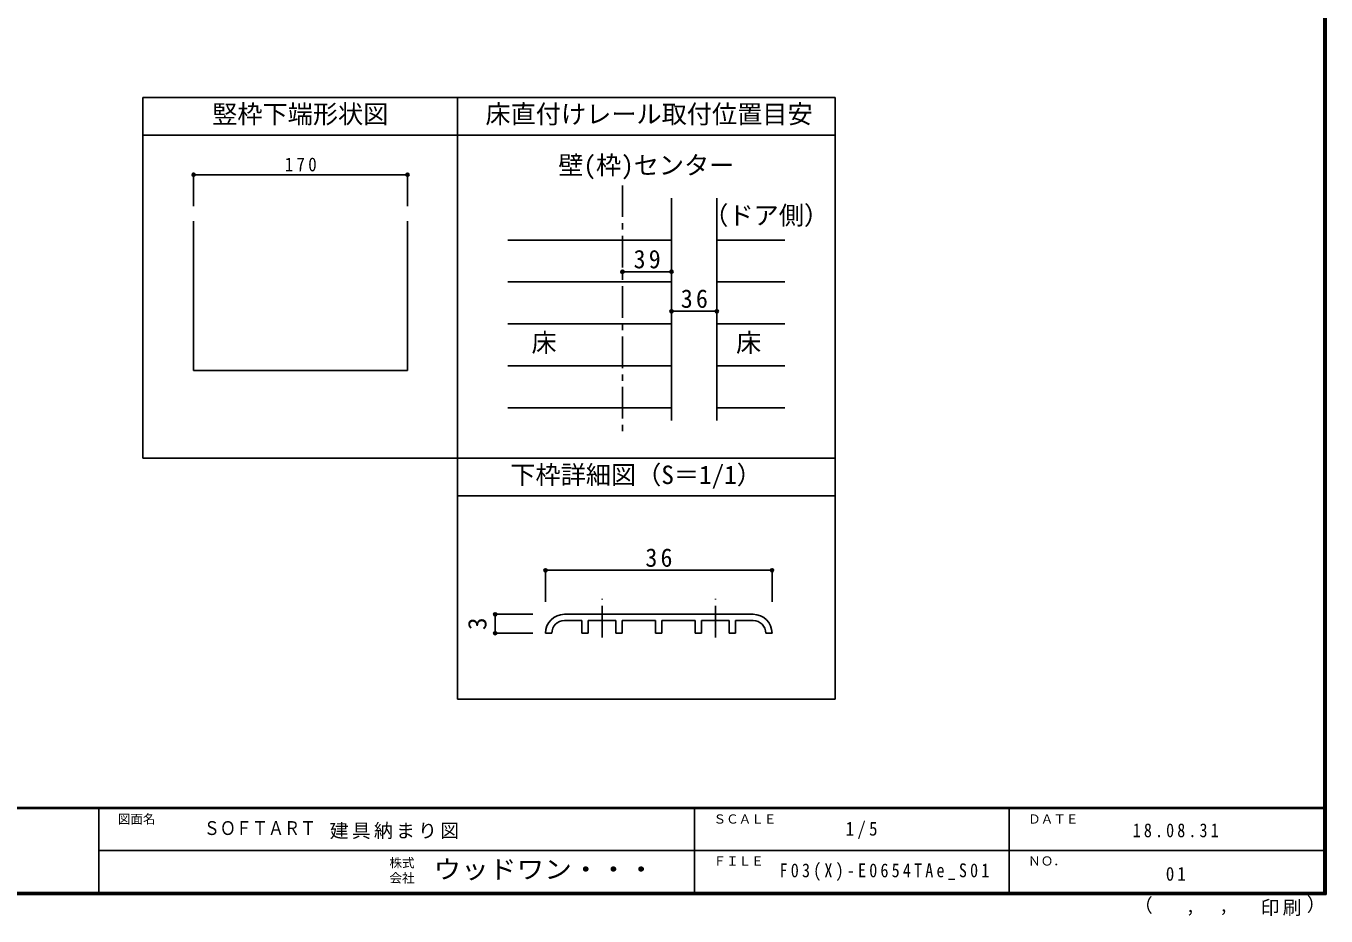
# Model space of a CAD drawing. Units: millimetres, scale not verified, with parts at other scales. Extents: x -973 to 977, y -718 to 696.
# Drawn here: x -56 to 977, y -718 to -11 of the extents above; entities that cross this region are included whole.
import ezdxf
from ezdxf.enums import TextEntityAlignment as Align

# ---------------------------------------------------------------- set-up
doc = ezdxf.new("R2010")
doc.units = ezdxf.units.MM
doc.header["$LTSCALE"] = 5
doc.header["$PDMODE"] = 32
doc.header["$PDSIZE"] = 2.5
doc.linetypes.add('CHAIN1', pattern=[8, 5, -1, 1, -1])
for name, color, linetype in [('0-1_通り芯', 4, 'CHAIN1'), ('0-3_仕上げ', 2, 'Continuous'), ('0-4_枠', 3, 'Continuous'), ('0-A_文字', 3, 'Continuous'), ('0-B_寸法', 7, 'Continuous'), ('7-1_通り芯', 4, 'CHAIN1'), ('7-7_金物', 7, 'Continuous'), ('7-B_寸法', 4, 'Continuous'), ('F-0_補助線', 7, 'Continuous'), ('F-1_枠', 6, 'Continuous'), ('F-A_文字', 7, 'Continuous')]:
    doc.layers.add(name, color=color, linetype=linetype)
doc.styles.add('HGP明朝B', font='')
doc.styles.add('ＭＳ ゴシック', font='')
doc.styles.get('HGP明朝B').set_extended_font_data('HGP明朝B')
doc.styles.get('ＭＳ ゴシック').set_extended_font_data('MS Gothic')

msp = doc.modelspace()

# ---------------------------------------------------------------- linework, layer by layer
at = {"layer": '0-1_通り芯'}
msp.add_line((417.629, -137.667), (417.629, -334.173), dxfattribs=at)
at = {"layer": '0-3_仕上げ', "color": 4}
for p, q in [((456.629, -180.968), (326.653, -180.968)), ((492.629, -180.968), (546.653, -180.968)), ((326.653, -214.269), (456.629, -214.269)), ((492.629, -214.269), (546.653, -214.269)), ((456.629, -247.571), (326.653, -247.571)), ((492.629, -247.571), (546.653, -247.571)), ((456.629, -280.872), (326.653, -280.872)), ((492.629, -280.872), (546.653, -280.872)), ((456.629, -314.173), (326.653, -314.173)), ((492.629, -314.173), (546.653, -314.173))]:
    msp.add_line(p, q, dxfattribs=at)
at = {"layer": '0-4_枠'}
for p, q in [((36.653, -67.667), (36.653, -354.173)), ((286.653, -67.667), (36.653, -67.667)), ((286.653, -67.667), (286.653, -354.173)), ((286.653, -97.667), (36.653, -97.667)), ((456.629, -147.667), (456.629, -324.173)), ((492.629, -147.667), (492.629, -324.173)), ((76.869, -165.993), (76.869, -284.646)), ((246.869, -165.993), (246.869, -284.646)), ((76.869, -284.646), (246.869, -284.646)), ((286.653, -354.173), (36.653, -354.173))]:
    msp.add_line(p, q, dxfattribs=at)
at = {"layer": '0-4_枠', "color": 4}
for p, q in [((76.869, -129.06), (246.869, -129.06)), ((76.869, -129.06), (76.869, -154.06)), ((246.869, -129.06), (246.869, -154.06))]:
    msp.add_line(p, q, dxfattribs=at)
at = {"layer": '0-4_枠', "color": 7}
for p in [(76.869, -129.06), (246.869, -129.06)]:
    msp.add_point(p, dxfattribs=at)
at = {"layer": '0-A_文字'}
for p, q in [((286.653, -67.667), (286.653, -545.667)), ((586.653, -67.667), (286.653, -67.667)), ((586.653, -545.667), (586.653, -67.667)), ((586.653, -97.667), (286.653, -97.667)), ((586.653, -354.173), (286.653, -354.173)), ((586.653, -384.173), (286.653, -384.173)), ((586.653, -545.667), (286.653, -545.667))]:
    msp.add_line(p, q, dxfattribs=at)
at = {"layer": '0-B_寸法', "color": 4}
for p, q in [((417.629, -206.175), (456.629, -206.175)), ((456.629, -237.559), (492.629, -237.559))]:
    msp.add_line(p, q, dxfattribs=at)
at = {"layer": '0-B_寸法'}
for p in [(417.629, -206.175), (456.629, -206.175), (456.629, -237.559), (492.629, -237.559)]:
    msp.add_point(p, dxfattribs=at)
at = {"layer": '7-1_通り芯'}
for p, q in [((401.474, -496.531), (401.474, -466)), ((491.474, -496.531), (491.474, -466))]:
    msp.add_line(p, q, dxfattribs=at)
at = {"layer": '7-7_金物'}
for p, q in [((521.474, -478.232), (371.474, -478.232)), ((385.474, -483.232), (371.474, -483.232)), ((385.474, -493.232), (385.474, -483.232)), ((412.474, -483.232), (390.474, -483.232)), ((390.474, -493.232), (390.474, -483.232)), ((412.474, -493.232), (412.474, -483.232)), ((443.974, -483.232), (417.474, -483.232)), ((417.474, -493.232), (417.474, -483.232)), ((443.974, -493.232), (443.974, -483.232)), ((475.474, -483.232), (448.974, -483.232)), ((448.974, -493.232), (448.974, -483.232)), ((475.474, -493.232), (475.474, -483.232)), ((502.474, -483.232), (480.474, -483.232)), ((480.474, -493.232), (480.474, -483.232)), ((502.474, -493.232), (502.474, -483.232)), ((521.474, -483.232), (507.474, -483.232)), ((507.474, -493.232), (507.474, -483.232)), ((356.474, -493.232), (361.474, -493.232)), ((385.474, -493.232), (390.474, -493.232)), ((412.474, -493.232), (417.474, -493.232)), ((443.974, -493.232), (448.974, -493.232)), ((475.474, -493.232), (480.474, -493.232)), ((502.474, -493.232), (507.474, -493.232)), ((531.474, -493.232), (536.474, -493.232))]:
    msp.add_line(p, q, dxfattribs=at)
for centre, radius, start, end in [((371.474, -493.232), 15, 90, 180), ((371.474, -493.232), 10, 90, 180), ((521.474, -493.232), 15, 0, 90), ((521.474, -493.232), 10, 0, 90)]:
    msp.add_arc(centre, radius, start, end, dxfattribs=at)
at = {"layer": '7-B_寸法'}
for p, q in [((356.474, -443.232), (356.474, -468.232)), ((356.474, -443.232), (536.474, -443.232)), ((536.474, -443.232), (536.474, -468.232)), ((316.474, -478.232), (346.474, -478.232)), ((316.474, -493.232), (316.474, -478.232)), ((316.474, -493.232), (346.474, -493.232))]:
    msp.add_line(p, q, dxfattribs=at)
at = {"layer": '7-B_寸法', "color": 7}
for p in [(356.474, -443.232), (536.474, -443.232), (316.474, -478.232), (316.474, -493.232)]:
    msp.add_point(p, dxfattribs=at)
at = {"layer": 'F-1_枠'}
for p, q in [((974.986, 695.833), (974.986, -700.833)), ((975.82, 695.833), (975.82, -700.833)), ((976.653, 695.833), (976.653, -700.833)), ((976.653, -631.667), (-973.347, -631.667)), ((976.653, -632.5), (-973.347, -632.5)), ((1.653, -632.5), (1.653, -699.167)), ((474.986, -632.5), (474.986, -699.167)), ((724.986, -632.5), (724.986, -699.167)), ((1.653, -665.833), (974.986, -665.834)), ((976.653, -699.167), (-973.347, -699.167)), ((976.653, -700), (-973.347, -700)), ((976.653, -700.833), (-973.347, -700.833))]:
    msp.add_line(p, q, dxfattribs=at)

# ---------------------------------------------------------------- texts
at = {"layer": '0-4_枠', "color": 7, "style": 'ＭＳ ゴシック'}
msp.add_text('竪枠下端形状図', height=14.66, dxfattribs=at).set_placement((91.653, -92.667), align=Align.BOTTOM_LEFT)
at = {"layer": '0-4_枠', "color": 7, "insert": (149.369, -126.56), "char_height": 11, "attachment_point": 7, "style": 'ＭＳ ゴシック'}
msp.add_mtext('\\T1.38;\\W0.9;170', dxfattribs=at)
at = {"layer": '0-A_文字', "color": 7, "style": 'ＭＳ ゴシック'}
for s, p in [('床直付けレール取付位置目安', (308.799, -92.667)), ('壁(枠)センター', (366.653, -133.258)), ('（ドア側）', (481.884, -173.061)), ('床', (345.403, -274.221)), ('床', (507.903, -274.221)), ('下枠詳細図（S＝1/1）', (328.557, -379.173))]:
    msp.add_text(s, height=14.66, dxfattribs=at).set_placement(p, align=Align.BOTTOM_LEFT)
at = {"layer": '0-B_寸法', "char_height": 14.66, "attachment_point": 7, "style": 'ＭＳ ゴシック'}
for s, insert in [('\\T1.27;\\W0.95;39', (426.504, -203.675)), ('\\T1.27;\\W0.95;36', (464.004, -235.059))]:
    msp.add_mtext(s, dxfattribs=dict(at, insert=insert))
at = {"layer": '7-B_寸法', "color": 7, "style": 'ＭＳ ゴシック'}
msp.add_text('3', height=14.66, rotation=90, dxfattribs=at).set_placement((313.974, -490.732), align=Align.BOTTOM_LEFT)
at = {"layer": '7-B_寸法', "color": 7, "insert": (435.849, -440.732), "char_height": 14.66, "attachment_point": 7, "style": 'ＭＳ ゴシック'}
msp.add_mtext('\\T1.27;\\W0.95;36', dxfattribs=at)
at = {"layer": 'F-0_補助線', "style": 'HGP明朝B', "width": 0.85}
msp.add_text('ＳＯＦＴＡＲＴ', height=11, dxfattribs=at).set_placement((84.986, -656.798), align=Align.BOTTOM_LEFT)
at = {"layer": 'F-0_補助線', "insert": (185.035, -656.798), "char_height": 11, "attachment_point": 7, "style": 'ＭＳ ゴシック'}
msp.add_mtext('\\T1.17;建具納まり図', dxfattribs=at)
at = {"layer": 'F-A_文字', "style": 'ＭＳ ゴシック'}
for s, height, p in [('図面名', 7.331, (16.653, -646.667)), ('ＳＣＡＬＥ', 7.331, (489.986, -646.667)), ('ＤＡＴＥ', 7.331, (739.986, -646.667)), ('株式', 7.331, (232.486, -681.5)), ('ＦＩＬＥ', 7.331, (489.986, -680)), ('ＮＯ．', 7.331, (739.986, -680.001)), ('会社', 7.331, (232.486, -693.5)), ('（', 11, (823.992, -718.052)), ('）', 11, (961.387, -717.355)), (',', 11, (891.686, -717.588)), (',', 11, (865.199, -718.052))]:
    msp.add_text(s, height=height, dxfattribs=at).set_placement(p, align=Align.BOTTOM_LEFT)
at = {"layer": 'F-A_文字', "style": 'ＭＳ ゴシック', "width": 1.1}
msp.add_text('ウッドワン・・・', height=14.66, dxfattribs=at).set_placement((267.486, -692.5), align=Align.BOTTOM_LEFT)
at = {"layer": 'F-A_文字', "char_height": 11, "attachment_point": 7, "style": 'ＭＳ ゴシック'}
for s, insert in [('\\T1.38;\\W0.9;1/5', (594.986, -656.667)), ('\\T1.39;\\W0.85;18.08.31', (823.111, -655.417)), ('\\T1.4;\\W0.85;F03(X)-E0654TAe_S01', (542.486, -690.001)), ('\\T1.36;\\W0.9;01', (849.361, -690.001)), ('\\T1.17;印刷', (924.678, -717.82))]:
    msp.add_mtext(s, dxfattribs=dict(at, insert=insert))

doc.saveas('drawing.dxf')
